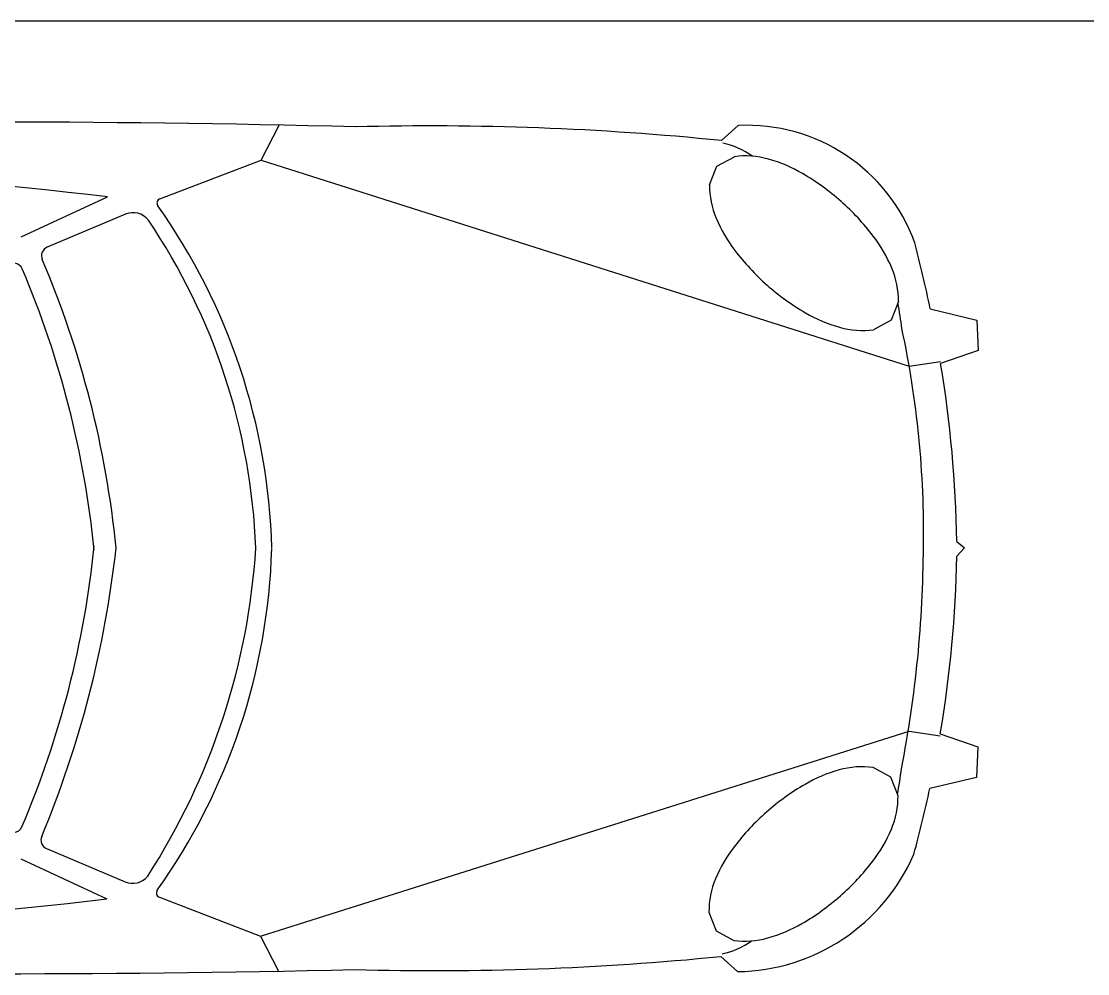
# Model space of a CAD drawing. Header units: inches. Extents: x -7543 to -822, y 102837 to 190349.
# Drawn here: x -837.07064 to -837.06034, y 102837.20366 to 102837.21287 of the extents above; entities that cross this region are included whole.
import ezdxf

# ---------------------------------------------------------------- set-up
doc = ezdxf.new("R2010")
doc.units = ezdxf.units.IN
doc.header["$MEASUREMENT"] = 0
doc.layers.add('ARABA', color=7, linetype='Continuous', lineweight=25)
doc.layers.add('ARSA', color=7, linetype='Continuous', lineweight=30)

msp = doc.modelspace()

# ---------------------------------------------------------------- linework, layer by layer
at = {"layer": 'ARABA'}
for p, q in [((-837.0683200817847, 102837.2115274853), (-837.0681458410411, 102837.2118657488)), ((-837.0638754555494, 102837.2117160127), (-837.0637121757256, 102837.2118620199)), ((-837.0639200760517, 102837.2114689426), (-837.0637496013023, 102837.2115600231)), ((-837.0692986422966, 102837.2111535155), (-837.0683200817847, 102837.2115274853)), ((-837.0683200817847, 102837.2115274853), (-837.0620599987573, 102837.2095342804)), ((-837.0639895896977, 102837.2112885953), (-837.0639200760517, 102837.2114689426)), ((-837.0706379116253, 102837.2107841539), (-837.069806470413, 102837.2111706735)), ((-837.0696304616571, 102837.2110043607), (-837.0703882050187, 102837.2106850317)), ((-837.0621649443242, 102837.2101589165), (-837.0622344579702, 102837.2099785692)), ((-837.0618572488236, 102837.2100891863), (-837.0614074537532, 102837.2099808204)), ((-837.0622344579702, 102837.2099785692), (-837.0624049327196, 102837.2098874887)), ((-837.0614074537532, 102837.2099808204), (-837.0613957699923, 102837.2096860523)), ((-837.0613957699923, 102837.2096860523), (-837.0617573571899, 102837.2095615179)), ((-837.0620599987573, 102837.2095342804), (-837.061760364486, 102837.2095795753)), ((-837.0616008988046, 102837.2078417403), (-837.0615276190999, 102837.2077809662)), ((-837.0615276190999, 102837.2077809662), (-837.0616010220471, 102837.2077001475)), ((-837.0683266109863, 102837.2040261049), (-837.0620630676756, 102837.2060084092)), ((-837.0620630676756, 102837.2060084092), (-837.0617635127076, 102837.2059625928)), ((-837.0617604739818, 102837.2059806449), (-837.0613991041213, 102837.2058554813)), ((-837.0613991041213, 102837.2058554813), (-837.0614113009965, 102837.2055607339)), ((-837.0622383000416, 102837.2055644248), (-837.0624086159798, 102837.2056558019)), ((-837.0621691004493, 102837.2053839567), (-837.0622383000416, 102837.2055644248)), ((-837.0614113009965, 102837.2055607339), (-837.0618612840285, 102837.2054531512)), ((-837.0703932645447, 102837.2048721574), (-837.0696360782187, 102837.2045515098)), ((-837.0706431433247, 102837.20477347), (-837.069812376225, 102837.2043855037)), ((-837.0693045190093, 102837.2044017776), (-837.0683266109863, 102837.2040261049)), ((-837.0639957096015, 102837.204257456), (-837.0639265100092, 102837.2040769879)), ((-837.0639265100092, 102837.2040769879), (-837.0637561940708, 102837.2039856108)), ((-837.0683266109863, 102837.2040261049), (-837.0681529593553, 102837.2036875386)), ((-837.0637192942664, 102837.2036835494), (-837.0638823196737, 102837.2038298406))]:
    msp.add_line(p, q, dxfattribs=at)
for centre, radius, start, end in [((-837.0709249713964, 102837.0772166043), 0.1346778217065112, 88.50353499305353, 94.77868026440544), ((-837.0636287839136, 102837.2101384134), 0.001725622655817059, 19.98627647962871, 92.76993383345669), ((-837.0666844870356, 102837.1839827873), 0.02787512234649169, 84.21637331901054, 91.4893556722723), ((-837.0640408159941, 102837.210910096), 0.0008022095819433602, 54.69856617229077, 77.06730107819713), ((-837.0636411696496, 102837.2107592204), 0.0008081103728581736, 74.1475756032892, 97.71116324215902), ((-837.0638109053176, 102837.2101614754), 0.001429487338979481, 59.75736339783157, 74.1475756032892), ((-837.0742779278554, 102837.1743574609), 0.03708377749313329, 83.07458537809399, 101.9559321021721), ((-837.064268716097, 102837.2093762224), 0.002338449916873962, 48.51784201597437, 59.75736339783157), ((-837.0631815354833, 102837.2112790684), 0.0008081103728582817, 179.3245205821742, 202.8881082095201), ((-837.0692825780682, 102837.2111114805), 4.500000000000325e-05, 110.9150178839952, 215.3016942081829), ((-837.0742136069599, 102837.2076198985), 0.005997035299229743, 1.539028687599499, 35.30169420818282), ((-837.064268716097, 102837.2093762224), 0.002338449916874447, 37.27832053497387, 48.51784201597437), ((-837.0695578797547, 102837.2108310099), 0.0001879325846120561, 38.51074873754852, 112.7190307254679), ((-837.0744671222802, 102837.2075366874), 0.006099458766035505, 2.256455821928206, 34.00642235299818), ((-837.0626090819186, 102837.2115207423), 0.001429487338978935, 202.8881082095201, 217.2783205349739), ((-837.0635454521033, 102837.2099267695), 0.001429487338979377, 22.8881082095201, 37.27832053497387), ((-837.0772319445075, 102837.2068212694), 0.01571815980535179, 11.99973014166743, 14.39249525155368), ((-837.0703533004521, 102837.2106020759), 8.999999999999511e-05, 112.8194507872947, 203.0508813778281), ((-837.0618858179249, 102837.2120712894), 0.00233844991687442, 217.2783205349739, 228.5178420159744), ((-837.0707111449951, 102837.210440394), 9.00000000000065e-05, 22.99705659258548, 84.35467574233797), ((-837.0791963268819, 102837.2068391624), 0.009520339965595407, 5.659434421265674, 23.05088137782804), ((-837.0791963268819, 102837.2068391624), 0.009307764416513006, 5.659434421265674, 22.99705659258548), ((-837.0629729985386, 102837.2101684434), 0.0008081103728582803, 359.3245205821742, 22.8881082095201), ((-837.0618858179249, 102837.2120712894), 0.002338449916875222, 228.5178420159744, 239.7573633978316), ((-837.0659429779034, 102837.2094290544), 0.003839834011841622, 7.027806061070478, 10.74130295907051), ((-837.0623436287043, 102837.2112860364), 0.001429487338979481, 239.7573633978316, 254.1475756032892), ((-837.0625133643723, 102837.2106882914), 0.0008081103728581384, 254.1475756032892, 277.711163242159), ((-837.0712635159313, 102837.2079306015), 0.00934123979025764, 359.1344619670786, 12.16376163707331), ((-837.073353773567, 102837.2076395173), 0.01175461438551221, 0.9857490633661142, 9.410706321336349), ((-837.0791946781775, 102837.208733354), 0.009307764416513006, 336.9032027476644, 354.2408254480313), ((-837.0798214590682, 102837.2088949243), 0.01016064157060423, 337.4012124288224, 353.6889910388043), ((-837.0749932156954, 102837.2082010262), 0.006634397414581841, 327.2035046582994, 356.3341359463209), ((-837.0742133249097, 102837.2079439452), 0.005997035299229743, 324.5985654509029, 358.3612311148661), ((-837.0734749681108, 102837.2078495349), 0.01155178216233349, 348.9929385439102, 359.7021992430366), ((-837.0733535269718, 102837.2079228296), 0.01175461438551221, 350.4895530142929, 358.914510284563), ((-837.0623497466476, 102837.2042571495), 0.001429487338979481, 105.7526838493871, 120.1428961799498), ((-837.0625184415046, 102837.2048551892), 0.0008081103728581736, 82.18909630289032, 105.7526838493871), ((-837.0659458577611, 102837.2061203945), 0.003839834011841622, 349.1589564557189, 352.8724532744553), ((-837.0618933035292, 102837.2034711008), 0.002338449916873962, 120.1428961799498, 131.382417620058), ((-837.0629771700237, 102837.2053758365), 0.0008081103728582942, 337.0121513966113, 0.5757391073838146), ((-837.0733535269718, 102837.2079228296), 0.01175461438551208, 344.6837771167926, 347.8716182100825), ((-837.0618933035292, 102837.2034711008), 0.002338449916875539, 131.382417620058, 142.6219391879397), ((-837.0707157781667, 102837.2051173569), 9.00000000000065e-05, 275.5455837948831, 336.9032027476644), ((-837.0703582156214, 102837.2049550523), 8.999999999998302e-05, 156.8493783125134, 247.0808087944125), ((-837.0635492020156, 102837.2056185065), 0.001429487338978935, 322.6219391879397, 337.0121513966113), ((-837.074219742499, 102837.2412064444), 0.03708377749313329, 257.944327371003, 276.8256741435233), ((-837.0626156080352, 102837.2040229062), 0.001429487338978935, 142.6219391879397, 157.0121513966112), ((-837.0637441502481, 102837.2055662328), 0.00188284750703903, 270.7563991308401, 336.5810888020508), ((-837.0642715065215, 102837.2061703119), 0.002338449916875351, 311.382417620058, 322.6219391879397), ((-837.0695631946573, 102837.204724734), 0.0001879325846121472, 247.1812287715399, 321.3895105218048), ((-837.0631876400271, 102837.2042655762), 0.0008081103728580048, 157.0121513966112, 180.5757391073838), ((-837.0692883816307, 102837.2044437846), 4.500000000000325e-05, 144.598565450903, 248.9852416381397), ((-837.0642715065215, 102837.2061703119), 0.002338449916874106, 300.1428961799498, 311.382417620058), ((-837.0706976884428, 102837.3383413169), 0.1346778217065112, 265.1215792655791, 271.3967245374482), ((-837.0638150634032, 102837.2053842632), 0.00142948733897937, 285.7526838493871, 300.1428961799498), ((-837.0640462769292, 102837.2046360439), 0.0008022095819433602, 282.8329585001655, 305.2016934609207), ((-837.0636463685462, 102837.2047862235), 0.0008081103728581736, 262.1890963028903, 285.7526838493871), ((-837.0666430689407, 102837.2315679138), 0.02787512234649394, 268.4109038553098, 275.6838862044239)]:
    msp.add_arc(centre, radius, start, end, dxfattribs=at)
at = {"layer": 'ARSA', "color": 40}
msp.add_line((-837.0599172911761, 102837.212868659), (-837.0889571962227, 102837.212868659), dxfattribs=at)

doc.saveas('drawing.dxf')
